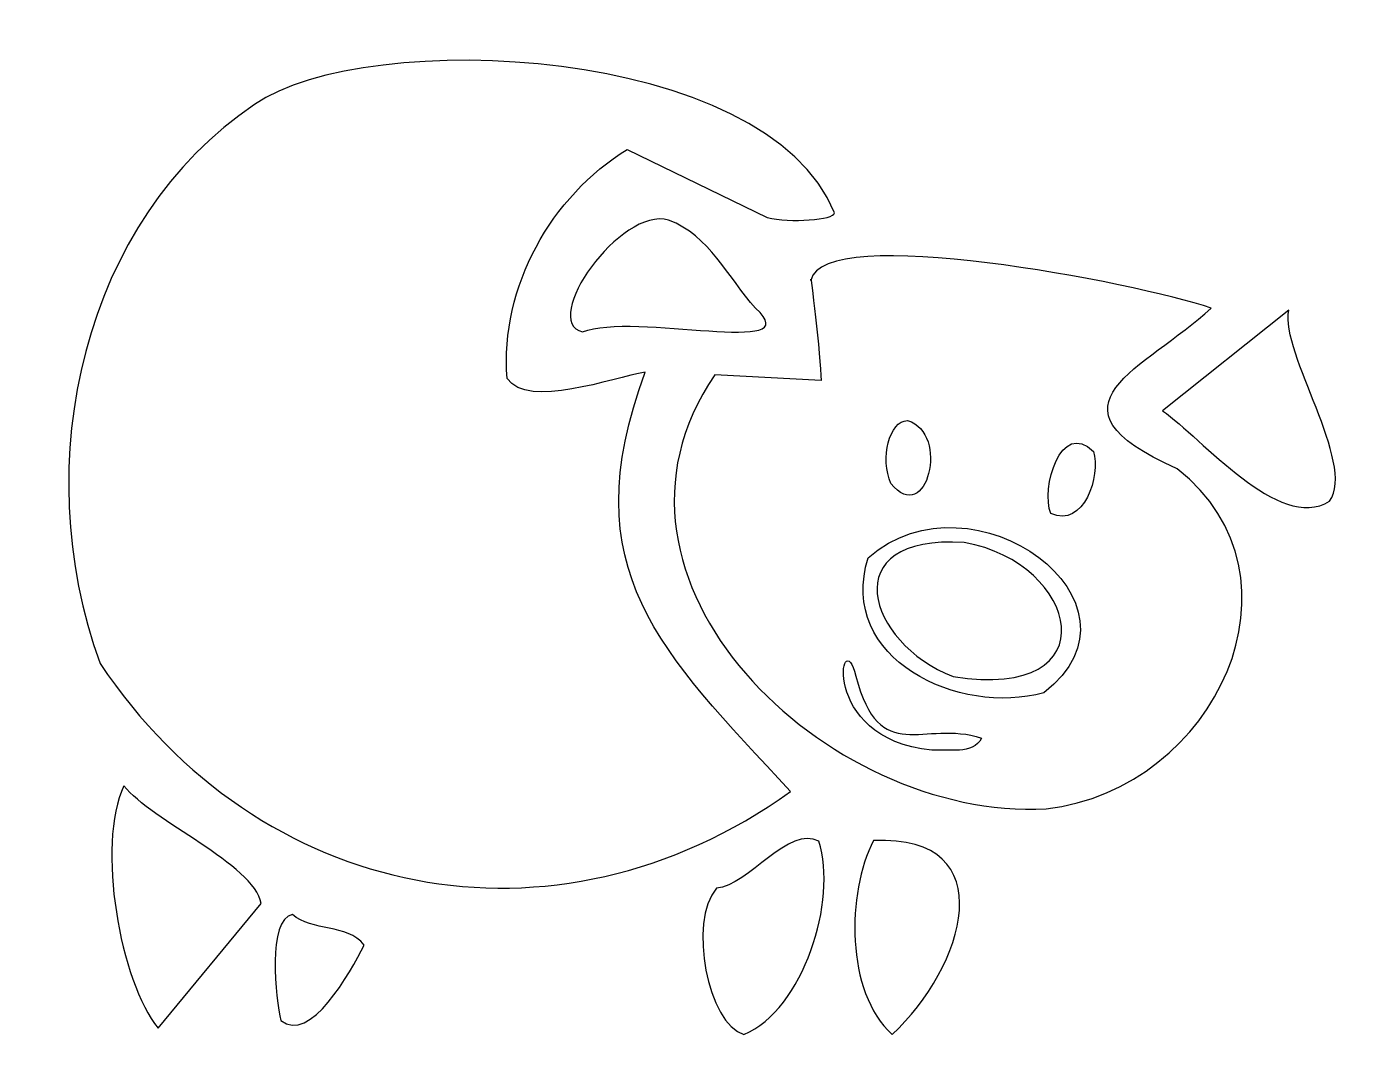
# Model space of a CAD drawing. Header units: centimetres. Extents: x -3.46 to 3.48, y -2.53 to 2.78.
import ezdxf

# ---------------------------------------------------------------- set-up
doc = ezdxf.new("R2010")
doc.units = ezdxf.units.CM
doc.header["$MEASUREMENT"] = 0
doc.layers.add('Layer 1', color=7, linetype='Continuous')

msp = doc.modelspace()

# ---------------------------------------------------------------- linework, layer by layer
at = {"layer": 'Layer 1'}
for points, knots in [([(-3.07619, -0.54171), (-3.4597, 0.51009), (-3.16148, 1.77516), (-2.27111, 2.37336), (-2.27111, 2.37336), (-1.68358, 2.78016), (0.40007, 2.6836), (0.75332, 1.80937), (0.75332, 1.80937), (0.75332, 1.77132), (0.5206, 1.75489), (0.40257, 1.78461), (0.40257, 1.78461), (0.40257, 1.78461), (-0.32813, 2.13972), (-0.32813, 2.13972), (-0.32813, 2.13972), (-0.72397, 1.89433), (-0.98979, 1.42586), (-0.95424, 0.9446), (-0.95424, 0.9446), (-0.8428, 0.78335), (-0.40503, 0.94934), (-0.23318, 0.9781), (-0.23318, 0.9781), (-0.617, -0.05543), (-0.14985, -0.47893), (0.5236, -1.20986), (0.5236, -1.20986), (-0.7126, -2.09407), (-2.2502, -1.77689), (-3.07619, -0.54171)], [0, 0, 0, 0, 0.1111111, 0.1111111, 0.1111111, 0.1111111, 0.2222222, 0.2222222, 0.2222222, 0.2222222, 0.3333333, 0.3333333, 0.3333333, 0.3333333, 0.4444444, 0.4444444, 0.4444444, 0.4444444, 0.5555556, 0.5555556, 0.5555556, 0.5555556, 0.6666667, 0.6666667, 0.6666667, 0.6666667, 0.7777778, 0.7777778, 0.7777778, 0.7777778, 1, 1, 1, 1]), ([(-0.11144, 1.77034), (0.1002, 1.69272), (0.19794, 1.47155), (0.34169, 1.31093), (0.34169, 1.31093), (0.62881, 1.05253), (-0.29632, 1.29473), (-0.55995, 1.18805), (-0.55995, 1.18805), (-0.7865, 1.24165), (-0.36082, 1.84478), (-0.11144, 1.77034)], [0, 0, 0, 0, 0.25, 0.25, 0.25, 0.25, 0.5, 0.5, 0.5, 0.5, 1, 1, 1, 1]), ([(0.12879, 0.96327), (0.12879, 0.96327), (0.68405, 0.93372), (0.68405, 0.93372), (0.68405, 0.93372), (0.68176, 1.05995), (0.62514, 1.5178), (0.63022, 1.45658), (0.63022, 1.45658), (0.69085, 1.75999), (2.32437, 1.44579), (2.71737, 1.31167), (2.71737, 1.31167), (2.37726, 0.99584), (1.7935, 0.80374), (2.54092, 0.47404), (2.54092, 0.47404), (3.25422, -0.08539), (2.74917, -1.19464), (1.8568, -1.29995), (1.8568, -1.29995), (0.71153, -1.36053), (-0.60236, -0.10838), (0.12879, 0.96327)], [0, 0, 0, 0, 0.1428571, 0.1428571, 0.1428571, 0.1428571, 0.2857143, 0.2857143, 0.2857143, 0.2857143, 0.4285714, 0.4285714, 0.4285714, 0.4285714, 0.5714286, 0.5714286, 0.5714286, 0.5714286, 0.7142857, 0.7142857, 0.7142857, 0.7142857, 1, 1, 1, 1]), ([(2.46446, 0.7756), (2.46446, 0.7756), (3.12301, 1.30153), (3.12301, 1.30153), (3.12301, 1.30153), (3.07782, 1.07264), (3.47521, 0.50582), (3.33552, 0.3045), (3.33552, 0.3045), (3.06753, 0.14111), (2.67102, 0.63585), (2.46446, 0.7756)], [0, 0, 0, 0, 0.25, 0.25, 0.25, 0.25, 0.5, 0.5, 0.5, 0.5, 1, 1, 1, 1]), ([(1.13436, 0.72514), (1.0403, 0.72514), (0.9884, 0.52779), (1.04805, 0.39689), (1.04805, 0.39689), (1.23403, 0.16523), (1.35735, 0.66109), (1.13436, 0.72514)], [0, 0, 0, 0, 0.3333333, 0.3333333, 0.3333333, 0.3333333, 1, 1, 1, 1]), ([(2.10352, 0.56484), (1.93453, 0.73222), (1.8274, 0.37193), (1.88221, 0.24007), (1.88221, 0.24007), (2.05366, 0.16348), (2.14391, 0.43737), (2.10352, 0.56484)], [0, 0, 0, 0, 0.3333333, 0.3333333, 0.3333333, 0.3333333, 1, 1, 1, 1]), ([(1.84557, -0.69403), (2.44873, -0.22673), (1.47541, 0.48679), (0.92888, 0.00971), (0.92888, 0.00971), (0.76539, -0.51988), (1.40476, -0.81798), (1.84557, -0.69403)], [0, 0, 0, 0, 0.3333333, 0.3333333, 0.3333333, 0.3333333, 1, 1, 1, 1]), ([(1.37206, -0.60952), (0.92137, -0.43475), (0.7483, 0.13267), (1.43023, 0.08964), (1.43023, 0.08964), (2.02856, -0.01671), (2.2034, -0.74033), (1.37206, -0.60952)], [0, 0, 0, 0, 0.3333333, 0.3333333, 0.3333333, 0.3333333, 1, 1, 1, 1]), ([(1.52061, -0.93091), (1.22023, -0.83023), (0.98735, -1.08459), (0.8653, -0.60757), (0.8653, -0.60757), (0.79035, -0.31083), (0.66318, -0.93341), (1.26048, -0.99404), (1.26048, -0.99404), (1.34825, -0.98679), (1.47307, -1.01973), (1.52061, -0.93091)], [0, 0, 0, 0, 0.25, 0.25, 0.25, 0.25, 0.5, 0.5, 0.5, 0.5, 1, 1, 1, 1]), ([(-2.95189, -1.1793), (-2.81024, -1.36321), (-2.27267, -1.58822), (-2.23675, -1.79291), (-2.23675, -1.79291), (-2.23675, -1.79291), (-2.77394, -2.44337), (-2.77394, -2.44337), (-2.77394, -2.44337), (-2.97018, -2.20507), (-3.09885, -1.48756), (-2.95189, -1.1793)], [0, 0, 0, 0, 0.25, 0.25, 0.25, 0.25, 0.5, 0.5, 0.5, 0.5, 1, 1, 1, 1]), ([(0.13816, -1.71409), (0.30491, -1.69985), (0.5177, -1.38182), (0.67187, -1.46906), (0.67187, -1.46906), (0.77168, -1.77514), (0.5911, -2.3476), (0.28133, -2.47628), (0.28133, -2.47628), (0.09312, -2.42398), (-0.01129, -1.88806), (0.13816, -1.71409)], [0, 0, 0, 0, 0.25, 0.25, 0.25, 0.25, 0.5, 0.5, 0.5, 0.5, 1, 1, 1, 1]), ([(0.9571, -1.46563), (1.64381, -1.43485), (1.43201, -2.12938), (1.05349, -2.47632), (1.05349, -2.47632), (0.81023, -2.25558), (0.81621, -1.73573), (0.9571, -1.46563)], [0, 0, 0, 0, 0.3333333, 0.3333333, 0.3333333, 0.3333333, 1, 1, 1, 1]), ([(-2.13357, -2.40356), (-2.16031, -2.29261), (-2.20627, -1.87431), (-2.07343, -1.84993), (-2.07343, -1.84993), (-1.96896, -1.94337), (-1.79203, -1.89612), (-1.69896, -2.01012), (-1.69896, -2.01012), (-1.77176, -2.15443), (-1.98148, -2.52831), (-2.13357, -2.40356)], [0, 0, 0, 0, 0.25, 0.25, 0.25, 0.25, 0.5, 0.5, 0.5, 0.5, 1, 1, 1, 1])]:
    msp.add_open_spline(points, degree=3, knots=knots, dxfattribs=at)

doc.saveas('drawing.dxf')
